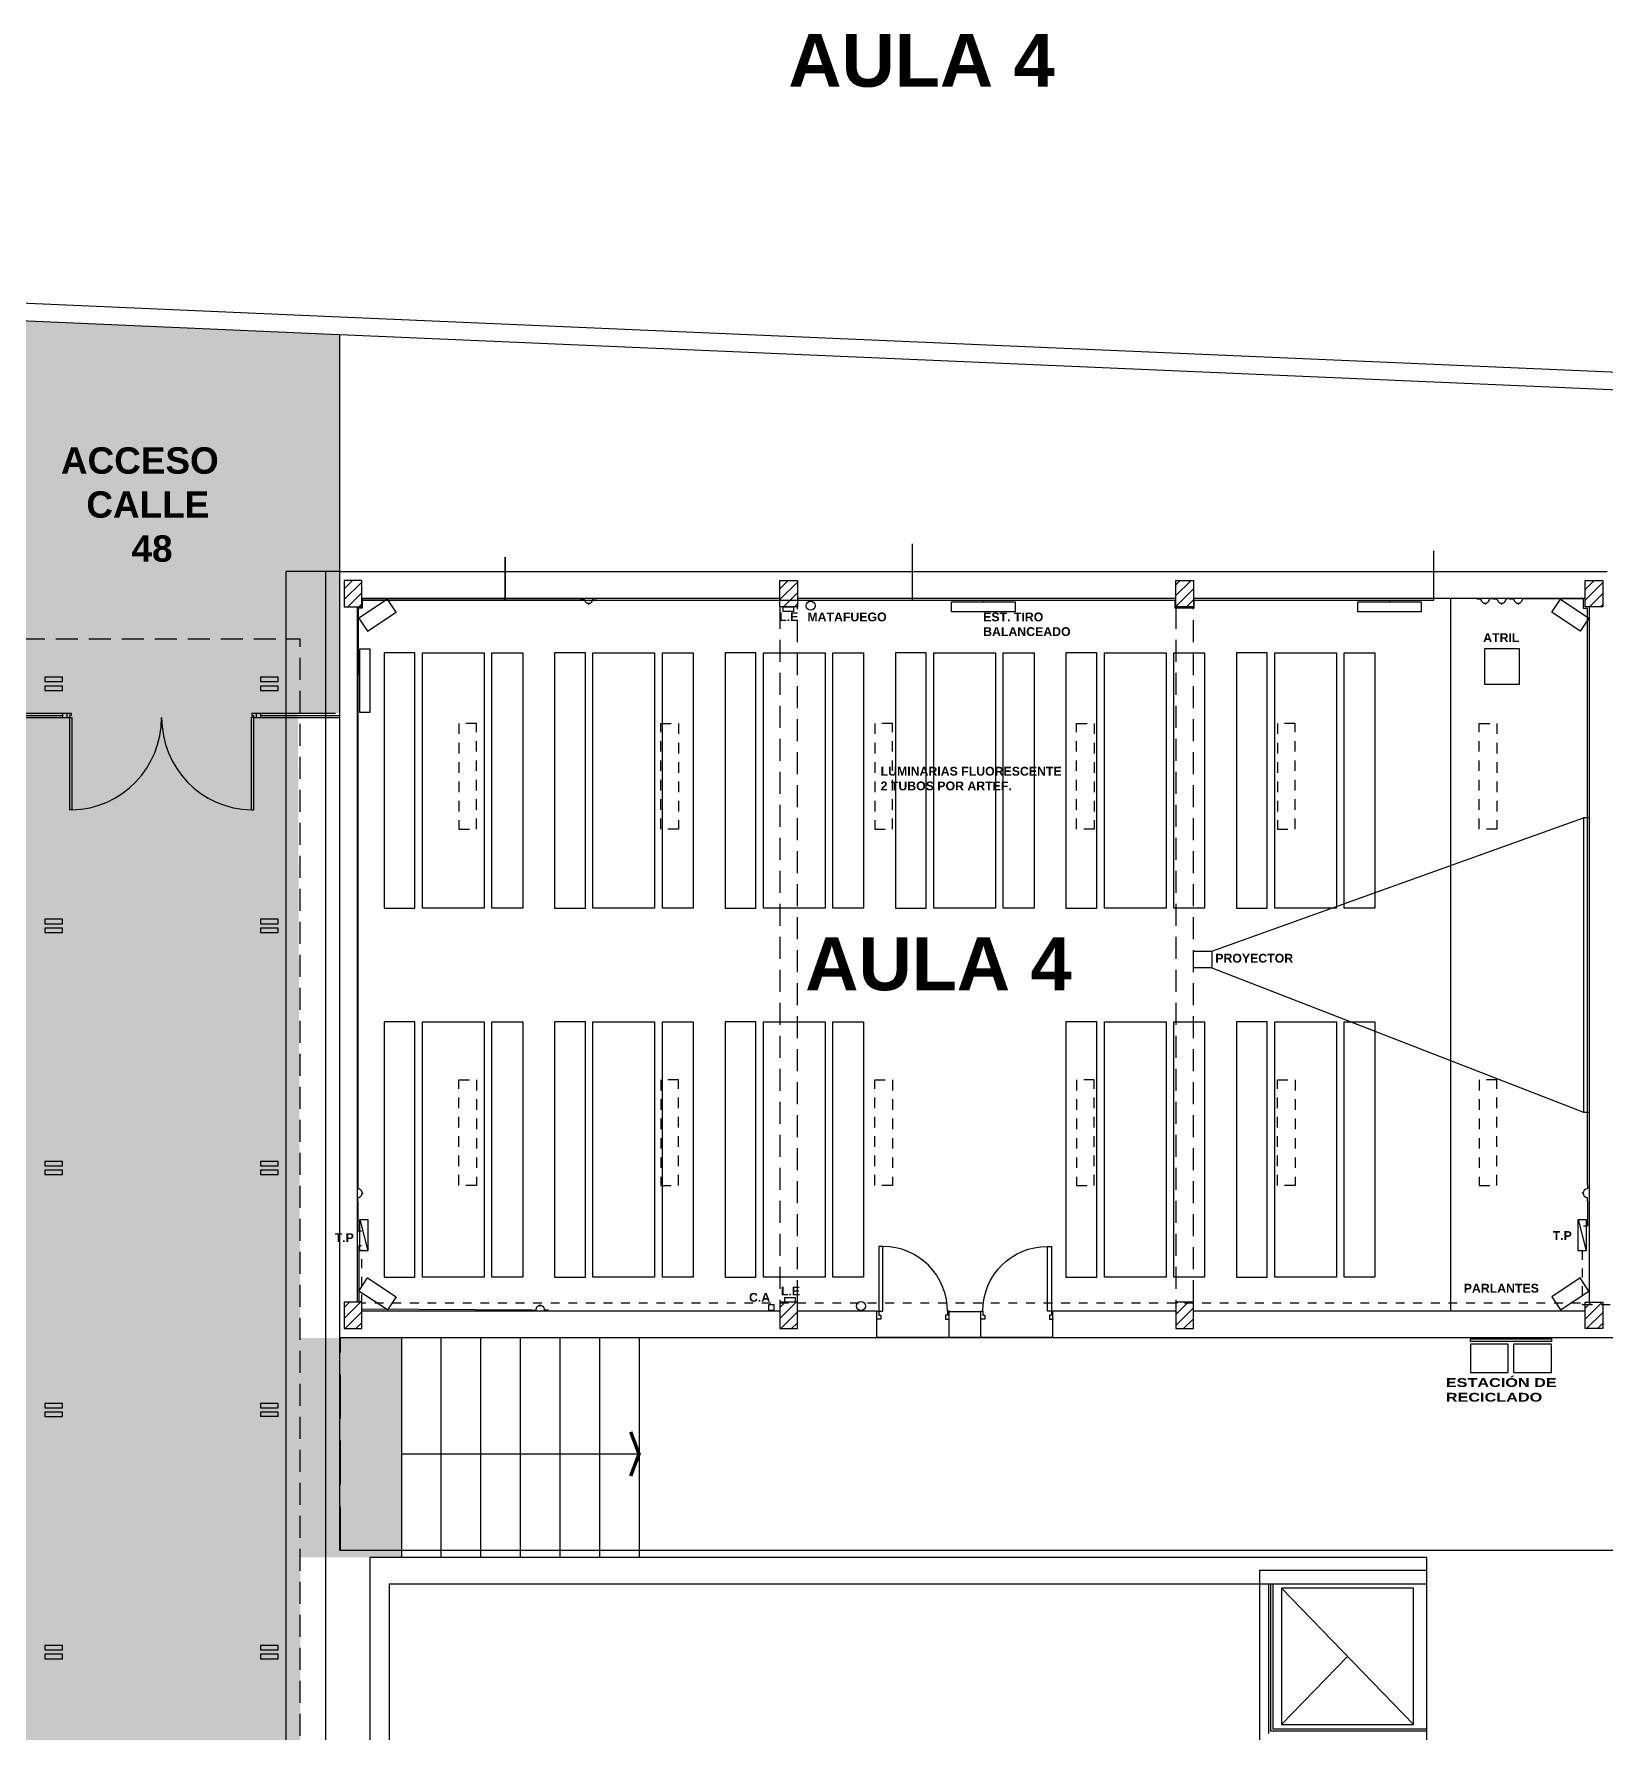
# Model space of a CAD drawing. Header units: millimetres. Extents: x -735 to -481, y 85 to 450.
# Drawn here: x -597.6 to -579.75, y 230.23 to 249.52 of the extents above; entities that cross this region are included whole.
import ezdxf

# ---------------------------------------------------------------- set-up
doc = ezdxf.new("R2010")
doc.units = ezdxf.units.MM
doc.linetypes.add('ACAD_ISO02W100', pattern=[15, 12, -3])
doc.linetypes.add('DASHED', pattern=[0.75, 0.5, -0.25])
doc.layers.get('0').update_dxf_attribs({"color": 6, "linetype": 'CONTINUOUS'})
for name, color, linetype in [('01', 1, 'CONTINUOUS'), ('1', 1, 'CONTINUOUS'), ('A-CARPINTERIAS PUERTAS', 2, 'CONTINUOUS'), ('A-MUROS', 5, 'CONTINUOUS'), ('A-PROYECCION', 3, 'DASHED'), ('ascensor', 2, 'CONTINUOUS'), ('bandeja pasacables', 1, 'CONTINUOUS'), ('dib - muro vista1', 1, 'CONTINUOUS'), ('dib - muro vista2', 2, 'CONTINUOUS'), ('dib - texto', 2, 'CONTINUOUS'), ('E-COLUMNAS MADERA', 6, 'CONTINUOUS'), ('ESTRUCTURA', 6, 'CONTINUOUS'), ('ESTUFAS', 50, 'CONTINUOUS'), ('fino', 8, 'CONTINUOUS'), ('iluminacion LED', 10, 'CONTINUOUS'), ('LUZ EMERGENCIA', 2, 'CONTINUOUS'), ('matafuegos', 1, 'CONTINUOUS'), ('mobiliario aulas', 254, 'CONTINUOUS'), ('SOLADOS EXTERIORES', 8, 'CONTINUOUS'), ('sonido', 1, 'CONTINUOUS'), ('T-LOCALES', 7, 'CONTINUOUS'), ('TABLERO PRINCIPAL', 1, 'CONTINUOUS'), ('tomas', 10, 'CONTINUOUS'), ('VISTA2', 2, 'CONTINUOUS'), ('VISTA4', 3, 'CONTINUOUS')]:
    doc.layers.add(name, color=color, linetype=linetype)
doc.layers.add('SUPERFICIES', color=6, linetype='CONTINUOUS', plot=False)
doc.styles.add('ARIAL', font='swisseb.ttf', dxfattribs={"width": 1.32})
doc.styles.add('STYLE1', font='swisseb.ttf', dxfattribs={"width": 1.32})

# ---------------------------------------------------------------- blocks, each defined once
blk = doc.blocks.new('P80')
at = {"color": 3}
blk.add_lwpolyline([(0.00062, 0.00254), (0.00189, 0.00254), (0.00189, 0.02286), (0.00062, 0.02286)], close=True, dxfattribs=at)
at = {"color": 2}
for points in [[(0, 0.00254), (0.00062, 0.00254), (0.00062, 0.00127), (0.00126, 0.00127), (0.00126, 0), (0.00062, 0), (0.00062, 0), (0, 0)], [(0.02284, 0.00254), (0.02221, 0.00254), (0.02221, 0.00127), (0.02158, 0.00127), (0.02158, 0), (0.02221, 0), (0.02221, 0), (0.02284, 0)]]:
    blk.add_lwpolyline(points, dxfattribs=at)
at = {"color": 1}
blk.add_arc((0.00189, 0.00254), 0.02032, 0, 90, dxfattribs=at)

msp = doc.modelspace()

# ---------------------------------------------------------------- hatches: boundary and pattern name
at = {"layer": 'dib - muro vista1'}
h = msp.add_hatch(dxfattribs=at)
h.set_pattern_fill('ANSI31', color=256, scale=0.7, style=0)
h.set_pattern_definition([(45, (-750.13609, 104.48297), (-0.061871843, 0.061871843), [])])
h.paths.add_polyline_path([(-593.876, 243.314), (-594.076, 243.314), (-594.076, 243.014), (-593.876, 243.014)])
h.paths.add_polyline_path([(-588.926, 243.314), (-589.126, 243.314), (-589.126, 243.014), (-588.926, 243.014)])
h.paths.add_polyline_path([(-584.426, 243.314), (-584.626, 243.314), (-584.626, 243.014), (-584.426, 243.014)])
h.paths.add_polyline_path([(-579.776, 243.314), (-579.976, 243.314), (-579.976, 243.014), (-579.776, 243.014)])
h.paths.add_polyline_path([(-579.976, 234.814), (-579.776, 234.814), (-579.776, 235.114), (-579.976, 235.114)])
h.paths.add_polyline_path([(-584.626, 234.814), (-584.426, 234.814), (-584.426, 235.114), (-584.626, 235.114)])
h.paths.add_polyline_path([(-589.126, 234.814), (-588.926, 234.814), (-588.926, 235.114), (-589.126, 235.114)])
h.paths.add_polyline_path([(-593.876, 235.114), (-594.076, 235.114), (-594.076, 234.814), (-593.876, 234.814)])
at = {"layer": 'fino'}
h = msp.add_hatch(dxfattribs=at)
h.set_pattern_fill('AR-B816', color=256, scale=0.001, style=0)
h.paths.add_polyline_path([(-597.726, 223.607), (-598.726, 223.614), (-598.726, 221.314), (-597.726, 221.318), (-597.726, 213.514), (-598.726, 213.514), (-598.726, 211.222), (-597.726, 211.222), (-597.726, 203.414), (-598.726, 203.414), (-598.726, 201.114), (-597.776, 201.116), (-597.776, 199.645), (-595.026, 199.677), (-595.026, 194.001), (-594.576, 193.894), (-594.576, 210.964), (-593.786, 210.964), (-593.786, 227.557), (-594.576, 227.557), (-594.576, 232.215), (-593.426, 232.215), (-593.426, 234.714), (-594.576, 234.706), (-594.601, 241.806), (-594.126, 241.806), (-594.126, 246.107), (-598.69, 246.302), (-598.686, 243.514), (-597.776, 243.519), (-597.726, 233.714), (-598.726, 233.714), (-598.726, 231.399), (-597.776, 231.399)])

# ---------------------------------------------------------------- linework, layer by layer
at = {"layer": '01', "linetype": 'ByBlock', "ltscale": 0.04}
for p, q in [((-594.736, 193.894), (-594.736, 243.414)), ((-594.286, 194.194), (-594.286, 243.414))]:
    msp.add_line(p, q, dxfattribs=at)
msp.add_lwpolyline([(-594.126, 243.414), (-594.736, 243.414)], dxfattribs=at)
at = {"layer": '1'}
msp.add_lwpolyline([(-580.36, 234.666), (-581.281, 234.666), (-581.281, 234.696), (-580.36, 234.696)], close=True, dxfattribs=at)
for points in [[(-580.851, 234.636), (-581.281, 234.636)], [(-581.281, 234.636), (-581.281, 234.316), (-580.851, 234.316), (-580.851, 234.636)], [(-580.36, 234.636), (-580.79, 234.636)], [(-580.79, 234.636), (-580.79, 234.316), (-580.36, 234.316), (-580.36, 234.636)]]:
    msp.add_lwpolyline(points, dxfattribs=at)
at = {"layer": 'A-CARPINTERIAS PUERTAS'}
for p, q in [((-598.686, 241.806), (-597.276, 241.806)), ((-598.686, 241.781), (-597.276, 241.781)), ((-598.686, 241.756), (-597.276, 241.756)), ((-597.276, 241.806), (-597.176, 241.806)), ((-597.276, 241.806), (-597.276, 241.756)), ((-597.276, 241.756), (-597.195, 241.756)), ((-597.226, 241.806), (-597.226, 241.756)), ((-597.176, 241.781), (-597.195, 241.781)), ((-597.195, 241.781), (-597.195, 241.756)), ((-597.195, 241.756), (-597.17, 241.756)), ((-597.195, 241.756), (-597.195, 240.706)), ((-597.176, 241.806), (-597.176, 241.781)), ((-597.17, 241.756), (-597.17, 240.706)), ((-595.106, 241.756), (-595.131, 241.756)), ((-595.131, 241.756), (-595.131, 240.706)), ((-595.126, 241.806), (-595.126, 241.781)), ((-595.126, 241.806), (-595.026, 241.806)), ((-595.126, 241.781), (-595.106, 241.781)), ((-595.106, 241.781), (-595.106, 241.756)), ((-595.106, 241.756), (-595.026, 241.756)), ((-595.106, 241.756), (-595.106, 240.706)), ((-595.076, 241.806), (-595.076, 241.756)), ((-595.026, 241.806), (-595.026, 241.756)), ((-595.026, 241.806), (-594.176, 241.806)), ((-595.026, 241.781), (-594.126, 241.781)), ((-595.026, 241.756), (-594.126, 241.756)), ((-597.17, 240.706), (-597.195, 240.706)), ((-595.131, 240.706), (-595.106, 240.706))]:
    msp.add_line(p, q, dxfattribs=at)
for centre, start, end in [((-597.195, 241.75), 271.3719, 0.3157), ((-595.106, 241.75), 179.6843, 268.6281)]:
    msp.add_arc(centre, 1.044, start, end, dxfattribs=at)
at = {"layer": 'A-MUROS'}
for p, q in [((-594.126, 234.714), (-594.126, 243.414)), ((-594.126, 243.414), (-579.726, 243.414)), ((-593.876, 243.114), (-589.126, 243.114)), ((-588.926, 243.114), (-584.626, 243.114)), ((-584.426, 243.114), (-579.976, 243.114)), ((-593.926, 235.114), (-593.926, 243.014)), ((-579.926, 235.114), (-579.926, 243.014)), ((-593.876, 235.014), (-589.126, 235.014)), ((-588.926, 235.014), (-588.026, 235.014)), ((-588.026, 234.714), (-588.026, 235.014)), ((-587.201, 235.01), (-586.843, 235.01)), ((-587.201, 234.714), (-587.201, 235.01)), ((-586.843, 234.714), (-586.843, 235.01)), ((-586.026, 234.714), (-586.026, 235.014)), ((-586.026, 235.014), (-584.626, 235.014)), ((-584.426, 235.014), (-579.976, 235.014)), ((-594.126, 234.714), (-588.026, 234.714)), ((-587.201, 234.714), (-586.843, 234.714)), ((-586.026, 234.714), (-579.726, 234.714))]:
    msp.add_line(p, q, dxfattribs=at)
at = {"layer": 'A-PROYECCION'}
for p, q in [((-594.116, 232.292), (-594.116, 234.714)), ((-575.377, 232.292), (-594.116, 232.292))]:
    msp.add_line(p, q, dxfattribs=at)
at = {"layer": 'ascensor'}
for p, q in [((-583.676, 231.915), (-583.676, 230.115)), ((-583.576, 231.915), (-583.576, 230.215)), ((-583.551, 231.915), (-583.551, 230.24)), ((-583.526, 231.915), (-583.526, 230.265)), ((-581.776, 230.115), (-581.776, 231.915)), ((-581.926, 230.315), (-583.426, 231.865)), ((-582.676, 231.09), (-583.426, 230.315)), ((-581.776, 230.24), (-583.551, 230.24)), ((-581.776, 230.265), (-583.526, 230.265))]:
    msp.add_line(p, q, dxfattribs=at)
for points in [[(-581.776, 232.065), (-583.676, 232.065), (-583.676, 231.99), (-583.676, 231.915), (-581.776, 231.915)], [(-581.926, 231.865), (-583.426, 231.865), (-583.426, 230.315), (-581.926, 230.315)]]:
    msp.add_lwpolyline(points, close=True, dxfattribs=at)
at = {"layer": 'bandeja pasacables', "linetype": 'DASHED', "ltscale": 0.2}
for p, q in [((-593.876, 235.102), (-593.876, 235.709)), ((-580.011, 235.696), (-580.011, 235.087)), ((-580.029, 235.102), (-593.876, 235.102)), ((-579.994, 235.087), (-575.465, 235.087))]:
    msp.add_line(p, q, dxfattribs=at)
at = {"layer": 'dib - muro vista2'}
for p, q in [((-594.133, 246.104), (-623.949, 247.404)), ((-594.126, 246.304), (-610.616, 247.023)), ((-594.133, 246.104), (-610.624, 246.823)), ((-594.126, 246.304), (-599.085, 246.52)), ((-594.133, 246.104), (-599.037, 246.318)), ((-561.258, 244.881), (-594.126, 246.304)), ((-561.266, 244.682), (-594.126, 246.103)), ((-548.266, 244.119), (-594.126, 246.103)), ((-581.776, 232.065), (-581.776, 232.215))]:
    msp.add_line(p, q, dxfattribs=at)
at = {"layer": 'E-COLUMNAS MADERA'}
for p, q in [((-597.276, 242.214), (-597.476, 242.214)), ((-597.476, 242.214), (-597.476, 242.164)), ((-597.476, 242.164), (-597.276, 242.164)), ((-597.276, 242.114), (-597.476, 242.114)), ((-597.476, 242.114), (-597.476, 242.064)), ((-597.276, 242.164), (-597.276, 242.214)), ((-597.276, 242.064), (-597.276, 242.114)), ((-594.826, 242.214), (-595.026, 242.214)), ((-595.026, 242.214), (-595.026, 242.164)), ((-595.026, 242.214), (-595.026, 242.164)), ((-594.826, 242.214), (-595.026, 242.214)), ((-595.026, 242.164), (-594.826, 242.164)), ((-595.026, 242.164), (-594.826, 242.164)), ((-594.826, 242.114), (-595.026, 242.114)), ((-595.026, 242.114), (-595.026, 242.064)), ((-594.826, 242.164), (-594.826, 242.214)), ((-594.826, 242.164), (-594.826, 242.214)), ((-594.826, 242.064), (-594.826, 242.114)), ((-597.476, 242.064), (-597.276, 242.064)), ((-595.026, 242.064), (-594.826, 242.064)), ((-597.276, 239.464), (-597.476, 239.464)), ((-597.476, 239.464), (-597.476, 239.414)), ((-597.476, 239.414), (-597.276, 239.414)), ((-597.276, 239.414), (-597.276, 239.464)), ((-594.826, 239.464), (-595.026, 239.464)), ((-595.026, 239.464), (-595.026, 239.414)), ((-595.026, 239.414), (-594.826, 239.414)), ((-594.826, 239.414), (-594.826, 239.464)), ((-597.276, 239.364), (-597.476, 239.364)), ((-597.476, 239.364), (-597.476, 239.314)), ((-597.476, 239.314), (-597.276, 239.314)), ((-597.276, 239.314), (-597.276, 239.364)), ((-594.826, 239.364), (-595.026, 239.364)), ((-595.026, 239.364), (-595.026, 239.314)), ((-595.026, 239.314), (-594.826, 239.314)), ((-594.826, 239.314), (-594.826, 239.364)), ((-597.476, 236.714), (-597.476, 236.664)), ((-597.276, 236.714), (-597.476, 236.714)), ((-597.476, 236.714), (-597.476, 236.664)), ((-597.276, 236.714), (-597.476, 236.714)), ((-597.476, 236.714), (-597.476, 236.664)), ((-597.276, 236.714), (-597.476, 236.714)), ((-597.276, 236.664), (-597.276, 236.714)), ((-597.276, 236.664), (-597.276, 236.714)), ((-597.276, 236.664), (-597.276, 236.714)), ((-595.026, 236.714), (-595.026, 236.664)), ((-594.826, 236.714), (-595.026, 236.714)), ((-595.026, 236.714), (-595.026, 236.664)), ((-594.826, 236.714), (-595.026, 236.714)), ((-595.026, 236.714), (-595.026, 236.664)), ((-594.826, 236.714), (-595.026, 236.714)), ((-595.026, 236.714), (-595.026, 236.664)), ((-594.826, 236.714), (-595.026, 236.714)), ((-594.826, 236.664), (-594.826, 236.714)), ((-594.826, 236.664), (-594.826, 236.714)), ((-594.826, 236.664), (-594.826, 236.714)), ((-594.826, 236.664), (-594.826, 236.714)), ((-597.476, 236.664), (-597.276, 236.664)), ((-597.476, 236.664), (-597.276, 236.664)), ((-597.476, 236.664), (-597.276, 236.664)), ((-597.476, 236.614), (-597.476, 236.564)), ((-597.276, 236.614), (-597.476, 236.614)), ((-597.476, 236.614), (-597.476, 236.564)), ((-597.276, 236.614), (-597.476, 236.614)), ((-597.476, 236.614), (-597.476, 236.564)), ((-597.276, 236.614), (-597.476, 236.614)), ((-597.476, 236.564), (-597.276, 236.564)), ((-597.476, 236.564), (-597.276, 236.564)), ((-597.476, 236.564), (-597.276, 236.564)), ((-597.276, 236.564), (-597.276, 236.614)), ((-597.276, 236.564), (-597.276, 236.614)), ((-597.276, 236.564), (-597.276, 236.614)), ((-595.026, 236.664), (-594.826, 236.664)), ((-595.026, 236.664), (-594.826, 236.664)), ((-595.026, 236.664), (-594.826, 236.664)), ((-595.026, 236.664), (-594.826, 236.664)), ((-595.026, 236.614), (-595.026, 236.564)), ((-594.826, 236.614), (-595.026, 236.614)), ((-595.026, 236.614), (-595.026, 236.564)), ((-594.826, 236.614), (-595.026, 236.614)), ((-595.026, 236.614), (-595.026, 236.564)), ((-594.826, 236.614), (-595.026, 236.614)), ((-595.026, 236.614), (-595.026, 236.564)), ((-594.826, 236.614), (-595.026, 236.614)), ((-595.026, 236.564), (-594.826, 236.564)), ((-595.026, 236.564), (-594.826, 236.564)), ((-595.026, 236.564), (-594.826, 236.564)), ((-595.026, 236.564), (-594.826, 236.564)), ((-594.826, 236.564), (-594.826, 236.614)), ((-594.826, 236.564), (-594.826, 236.614)), ((-594.826, 236.564), (-594.826, 236.614)), ((-594.826, 236.564), (-594.826, 236.614)), ((-597.476, 233.964), (-597.476, 233.914)), ((-597.276, 233.964), (-597.476, 233.964)), ((-597.476, 233.914), (-597.276, 233.914)), ((-597.476, 233.864), (-597.476, 233.814)), ((-597.276, 233.864), (-597.476, 233.864)), ((-597.476, 233.814), (-597.276, 233.814)), ((-597.276, 233.914), (-597.276, 233.964)), ((-597.276, 233.814), (-597.276, 233.864)), ((-595.026, 233.964), (-595.026, 233.914)), ((-594.826, 233.964), (-595.026, 233.964)), ((-595.026, 233.914), (-594.826, 233.914)), ((-595.026, 233.864), (-595.026, 233.814)), ((-594.826, 233.864), (-595.026, 233.864)), ((-594.826, 233.814), (-595.026, 233.814)), ((-594.826, 233.914), (-594.826, 233.964)), ((-594.826, 233.814), (-594.826, 233.864)), ((-597.476, 231.214), (-597.476, 231.164)), ((-597.276, 231.214), (-597.476, 231.214)), ((-597.476, 231.164), (-597.276, 231.164)), ((-597.476, 231.114), (-597.476, 231.064)), ((-597.276, 231.114), (-597.476, 231.114)), ((-597.276, 231.164), (-597.276, 231.214)), ((-597.276, 231.064), (-597.276, 231.114)), ((-595.026, 231.214), (-595.026, 231.164)), ((-594.826, 231.214), (-595.026, 231.214)), ((-595.026, 231.164), (-594.826, 231.164)), ((-595.026, 231.114), (-595.026, 231.064)), ((-594.826, 231.114), (-595.026, 231.114)), ((-594.826, 231.164), (-594.826, 231.214)), ((-594.826, 231.064), (-594.826, 231.114)), ((-597.476, 231.064), (-597.276, 231.064)), ((-595.026, 231.064), (-594.826, 231.064))]:
    msp.add_line(p, q, dxfattribs=at)
at = {"layer": 'ESTRUCTURA'}
for p, q in [((-593.876, 243.314), (-594.076, 243.314)), ((-594.076, 243.314), (-594.076, 243.014)), ((-593.876, 243.314), (-594.076, 243.314)), ((-594.076, 243.314), (-594.076, 243.014)), ((-593.876, 243.014), (-593.876, 243.314)), ((-593.876, 243.014), (-593.876, 243.314)), ((-589.126, 243.314), (-588.926, 243.314)), ((-589.126, 243.014), (-589.126, 243.314)), ((-588.926, 243.314), (-588.926, 243.014)), ((-584.626, 243.314), (-584.426, 243.314)), ((-584.626, 243.014), (-584.626, 243.314)), ((-584.426, 243.314), (-584.426, 243.014)), ((-579.976, 243.014), (-579.976, 243.314)), ((-579.976, 243.314), (-579.776, 243.314)), ((-579.776, 243.314), (-579.776, 243.014)), ((-594.076, 243.014), (-593.876, 243.014)), ((-594.076, 243.014), (-593.876, 243.014)), ((-588.926, 243.014), (-589.126, 243.014)), ((-584.426, 243.014), (-584.626, 243.014)), ((-579.776, 243.014), (-579.976, 243.014)), ((-594.076, 235.114), (-594.076, 234.814)), ((-593.876, 235.114), (-594.076, 235.114)), ((-593.876, 234.814), (-593.876, 235.114)), ((-588.926, 235.114), (-589.126, 235.114)), ((-589.126, 235.114), (-589.126, 234.814)), ((-588.926, 234.814), (-588.926, 235.114)), ((-584.426, 235.114), (-584.626, 235.114)), ((-584.626, 235.114), (-584.626, 234.814)), ((-584.426, 234.814), (-584.426, 235.114)), ((-579.976, 234.814), (-579.976, 235.114)), ((-579.976, 235.114), (-579.776, 235.114)), ((-579.776, 235.114), (-579.776, 234.814)), ((-594.076, 234.814), (-593.876, 234.814)), ((-589.126, 234.814), (-588.926, 234.814)), ((-584.626, 234.814), (-584.426, 234.814)), ((-579.776, 234.814), (-579.976, 234.814))]:
    msp.add_line(p, q, dxfattribs=at)
at = {"layer": 'ESTUFAS', "linetype": 'ACAD_ISO02W100'}
for p, q in [((-587.618, 243.091), (-587.618, 243.731)), ((-581.697, 243.091), (-581.697, 243.649)), ((-592.247, 243.091), (-592.247, 243.577)), ((-592.247, 243.577), (-592.247, 243.091)), ((-593.868, 243.004), (-593.868, 243.091)), ((-593.868, 243.091), (-593.842, 243.091)), ((-593.842, 243.091), (-592.993, 243.091)), ((-592.993, 243.091), (-586.814, 243.091)), ((-586.814, 243.091), (-586.814, 243.072)), ((-584.418, 243.091), (-582.201, 243.091)), ((-582.201, 243.091), (-582.201, 243.072)), ((-582.201, 243.091), (-581.697, 243.091)), ((-593.913, 242.25), (-593.913, 243.004)), ((-593.913, 243.004), (-593.868, 243.004)), ((-593.913, 242.25), (-593.899, 242.25))]:
    msp.add_line(p, q, dxfattribs=at)
for points in [[(-586.453, 242.957), (-587.175, 242.957), (-587.175, 243.072), (-586.453, 243.072)], [(-581.84, 242.957), (-582.561, 242.957), (-582.561, 243.072), (-581.84, 243.072)], [(-593.785, 242.536), (-593.785, 241.815), (-593.899, 241.815), (-593.899, 242.536)]]:
    msp.add_lwpolyline(points, close=True, dxfattribs=at)
at = {"layer": 'fino'}
for p, q in [((-594.126, 243.414), (-594.126, 246.103)), ((-586.026, 234.714), (-588.026, 234.714))]:
    msp.add_line(p, q, dxfattribs=at)
at = {"layer": 'iluminacion LED', "linetype": 'ACAD_ISO02W100', "ltscale": 0.01}
for points in [[(-592.573, 241.689), (-592.773, 241.689), (-592.773, 240.489), (-592.573, 240.489)], [(-590.479, 241.689), (-590.279, 241.689), (-590.279, 240.489), (-590.479, 240.489)], [(-587.848, 241.689), (-588.048, 241.689), (-588.048, 240.489), (-587.848, 240.489)], [(-585.754, 241.689), (-585.554, 241.689), (-585.554, 240.489), (-585.754, 240.489)], [(-583.273, 241.689), (-583.473, 241.689), (-583.473, 240.489), (-583.273, 240.489)], [(-581.179, 241.689), (-580.979, 241.689), (-580.979, 240.489), (-581.179, 240.489)], [(-592.573, 236.439), (-592.773, 236.439), (-592.773, 237.639), (-592.573, 237.639)], [(-590.479, 236.439), (-590.279, 236.439), (-590.279, 237.639), (-590.479, 237.639)], [(-587.848, 236.439), (-588.048, 236.439), (-588.048, 237.639), (-587.848, 237.639)], [(-585.754, 236.439), (-585.554, 236.439), (-585.554, 237.639), (-585.754, 237.639)], [(-583.273, 236.439), (-583.473, 236.439), (-583.473, 237.639), (-583.273, 237.639)], [(-581.179, 236.439), (-580.979, 236.439), (-580.979, 237.639), (-581.179, 237.639)]]:
    msp.add_lwpolyline(points, close=True, dxfattribs=at)
at = {"layer": 'LUZ EMERGENCIA'}
for points in [[(-589.089, 243.014), (-588.972, 243.014), (-588.972, 242.96), (-589.089, 242.96)], [(-589.068, 235.167), (-588.951, 235.167), (-588.951, 235.114), (-589.068, 235.114)]]:
    msp.add_lwpolyline(points, close=True, dxfattribs=at)
at = {"layer": 'matafuegos'}
for centre in [(-588.775, 243.026), (-588.204, 235.07)]:
    msp.add_circle(centre, 0.0511, dxfattribs=at)
at = {"layer": 'mobiliario aulas', "linetype": 'ACAD_ISO02W100'}
msp.add_line((-581.507, 243.114), (-581.507, 235.014), dxfattribs=at)
for points in [[(-593.272, 242.49), (-593.622, 242.49), (-593.622, 239.59), (-593.272, 239.59), (-593.272, 242.49)], [(-592.485, 242.49), (-592.485, 239.59), (-593.185, 239.59), (-593.185, 242.49), (-592.485, 242.49)], [(-592.398, 242.49), (-592.048, 242.49), (-592.048, 239.59), (-592.398, 239.59), (-592.398, 242.49)], [(-591.336, 242.49), (-591.686, 242.49), (-591.686, 239.59), (-591.336, 239.59), (-591.336, 242.49)], [(-590.549, 242.49), (-590.549, 239.59), (-591.249, 239.59), (-591.249, 242.49), (-590.549, 242.49)], [(-590.461, 242.49), (-590.111, 242.49), (-590.111, 239.59), (-590.461, 239.59), (-590.461, 242.49)], [(-589.399, 242.49), (-589.749, 242.49), (-589.749, 239.59), (-589.399, 239.59), (-589.399, 242.49)], [(-588.612, 242.49), (-588.612, 239.59), (-589.312, 239.59), (-589.312, 242.49), (-588.612, 242.49)], [(-588.525, 242.49), (-588.175, 242.49), (-588.175, 239.59), (-588.525, 239.59), (-588.525, 242.49)], [(-587.462, 242.49), (-587.812, 242.49), (-587.812, 239.59), (-587.462, 239.59), (-587.462, 242.49)], [(-586.675, 242.49), (-586.675, 239.59), (-587.375, 239.59), (-587.375, 242.49), (-586.675, 242.49)], [(-586.588, 242.49), (-586.238, 242.49), (-586.238, 239.59), (-586.588, 239.59), (-586.588, 242.49)], [(-585.526, 242.49), (-585.876, 242.49), (-585.876, 239.59), (-585.526, 239.59), (-585.526, 242.49)], [(-584.738, 242.49), (-584.738, 239.59), (-585.438, 239.59), (-585.438, 242.49), (-584.738, 242.49)], [(-584.651, 242.49), (-584.301, 242.49), (-584.301, 239.59), (-584.651, 239.59), (-584.651, 242.49)], [(-583.589, 242.49), (-583.939, 242.49), (-583.939, 239.59), (-583.589, 239.59), (-583.589, 242.49)], [(-582.802, 242.49), (-582.802, 239.59), (-583.502, 239.59), (-583.502, 242.49), (-582.802, 242.49)], [(-582.715, 242.49), (-582.365, 242.49), (-582.365, 239.59), (-582.715, 239.59), (-582.715, 242.49)], [(-581.121, 242.537), (-581.121, 242.137), (-580.721, 242.137), (-580.721, 242.537), (-581.121, 242.537)], [(-593.272, 238.298), (-593.622, 238.298), (-593.622, 235.398), (-593.272, 235.398), (-593.272, 238.298)], [(-592.485, 238.298), (-592.485, 235.398), (-593.185, 235.398), (-593.185, 238.298), (-592.485, 238.298)], [(-592.398, 238.298), (-592.048, 238.298), (-592.048, 235.398), (-592.398, 235.398), (-592.398, 238.298)], [(-591.336, 238.298), (-591.686, 238.298), (-591.686, 235.398), (-591.336, 235.398), (-591.336, 238.298)], [(-590.549, 238.298), (-590.549, 235.398), (-591.249, 235.398), (-591.249, 238.298), (-590.549, 238.298)], [(-590.461, 238.298), (-590.111, 238.298), (-590.111, 235.398), (-590.461, 235.398), (-590.461, 238.298)], [(-589.399, 238.298), (-589.749, 238.298), (-589.749, 235.398), (-589.399, 235.398), (-589.399, 238.298)], [(-588.612, 238.298), (-588.612, 235.398), (-589.312, 235.398), (-589.312, 238.298), (-588.612, 238.298)], [(-588.525, 238.298), (-588.175, 238.298), (-588.175, 235.398), (-588.525, 235.398), (-588.525, 238.298)], [(-585.526, 238.298), (-585.876, 238.298), (-585.876, 235.398), (-585.526, 235.398), (-585.526, 238.298)], [(-584.738, 238.298), (-584.738, 235.398), (-585.438, 235.398), (-585.438, 238.298), (-584.738, 238.298)], [(-584.651, 238.298), (-584.301, 238.298), (-584.301, 235.398), (-584.651, 235.398), (-584.651, 238.298)], [(-583.589, 238.298), (-583.939, 238.298), (-583.939, 235.398), (-583.589, 235.398), (-583.589, 238.298)], [(-582.802, 238.298), (-582.802, 235.398), (-583.502, 235.398), (-583.502, 238.298), (-582.802, 238.298)], [(-582.715, 238.298), (-582.365, 238.298), (-582.365, 235.398), (-582.715, 235.398), (-582.715, 238.298)]]:
    msp.add_lwpolyline(points, dxfattribs=at)
at = {"layer": 'SOLADOS EXTERIORES'}
for p, q in [((-584.218, 239.101), (-579.995, 240.616)), ((-584.218, 238.913), (-579.995, 237.271)), ((-593.426, 234.714), (-593.426, 232.215)), ((-592.976, 234.714), (-592.976, 232.215)), ((-592.526, 234.714), (-592.526, 232.215)), ((-592.076, 234.714), (-592.076, 232.215)), ((-591.626, 234.714), (-591.626, 232.215)), ((-591.176, 234.714), (-591.176, 232.215)), ((-590.726, 234.714), (-590.726, 232.215)), ((-593.426, 233.39), (-590.726, 233.39)), ((-593.786, 232.215), (-593.786, 227.564)), ((-593.786, 232.215), (-593.786, 227.415)), ((-581.776, 232.215), (-593.786, 232.215)), ((-593.566, 231.915), (-583.676, 231.915)), ((-593.566, 231.915), (-593.566, 227.635))]:
    msp.add_line(p, q, dxfattribs=at)
msp.add_lwpolyline([(-590.821, 233.64, 0.04, 0.04, 0), (-590.726, 233.39, 0.04, 0.04, 0), (-590.821, 233.14, 0, 0, 0)], format="xyseb", dxfattribs=at)
at = {"layer": 'sonido', "linetype": 'ACAD_ISO02W100'}
for points in [[(-593.585, 243.1), (-593.909, 242.886), (-593.811, 242.737), (-593.486, 242.952)], [(-580.258, 243.1), (-579.934, 242.886), (-580.032, 242.737), (-580.356, 242.952)], [(-579.995, 240.616), (-579.995, 237.271), (-579.926, 237.271), (-579.926, 240.616)], [(-584.218, 239.101), (-584.218, 238.913), (-584.426, 238.913), (-584.426, 239.101)], [(-593.585, 235.027), (-593.909, 235.241), (-593.811, 235.39), (-593.486, 235.176)], [(-580.258, 235.027), (-579.934, 235.241), (-580.032, 235.39), (-580.356, 235.176)]]:
    msp.add_lwpolyline(points, close=True, dxfattribs=at)
at = {"layer": 'SUPERFICIES'}
msp.add_lwpolyline([(-575.377, 232.292), (-594.126, 232.292), (-594.126, 234.714), (-575.377, 234.714)], close=True, dxfattribs=at)
at = {"layer": 'TABLERO PRINCIPAL', "linetype": 'ACAD_ISO02W100'}
for p, q in [((-593.898, 236.053), (-593.809, 235.696)), ((-580.055, 236.053), (-579.966, 235.696))]:
    msp.add_line(p, q, dxfattribs=at)
for points in [[(-593.898, 236.053), (-593.809, 236.053), (-593.809, 235.696), (-593.898, 235.696)], [(-580.055, 236.053), (-579.966, 236.053), (-579.966, 235.696), (-580.055, 235.696)], [(-589.253, 235.088), (-589.196, 235.088), (-589.196, 235.021), (-589.253, 235.021)]]:
    msp.add_lwpolyline(points, close=True, dxfattribs=at)
at = {"layer": 'tomas'}
for p, q in [((-591.392, 243.104), (-593.872, 243.104)), ((-593.872, 243.104), (-593.872, 243.008)), ((-586.814, 243.091), (-584.64, 243.091)), ((-584.64, 243.091), (-584.64, 243.002)), ((-584.418, 243.002), (-584.418, 243.091)), ((-579.994, 243.104), (-580.643, 243.104)), ((-579.994, 243.093), (-579.994, 243.104)), ((-579.994, 242.994), (-579.994, 243.093)), ((-593.872, 243.008), (-593.922, 243.008)), ((-593.922, 243.008), (-593.922, 236.448)), ((-584.64, 243.002), (-584.418, 243.002)), ((-579.951, 242.994), (-579.994, 242.994)), ((-579.951, 236.448), (-579.951, 242.994)), ((-580.001, 236.353), (-580.013, 236.353)), ((-579.951, 236.448), (-579.951, 236.403)), ((-593.922, 236.261), (-593.922, 235.996)), ((-579.951, 236.261), (-579.951, 236.304)), ((-579.951, 236.261), (-579.951, 235.979)), ((-593.922, 235.996), (-593.922, 235.923)), ((-579.951, 235.979), (-579.997, 235.979)), ((-593.922, 235.923), (-593.878, 235.923)), ((-593.905, 235.114), (-593.905, 235.759)), ((-593.905, 235.759), (-593.881, 235.759)), ((-593.876, 235.125), (-593.905, 235.114)), ((-593.876, 235.035), (-593.876, 235.125)), ((-591.943, 235.025), (-593.876, 235.035)), ((-580.011, 235.087), (-579.994, 235.087))]:
    msp.add_line(p, q, dxfattribs=at)
at = {"layer": 'tomas', "linetype": 'ACAD_ISO02W100'}
for p, q in [((-591.392, 243.104), (-591.349, 243.104)), ((-591.204, 243.104), (-591.25, 243.104)), ((-581.206, 243.104), (-581.163, 243.104)), ((-581.018, 243.104), (-581.064, 243.104)), ((-581.018, 243.104), (-580.975, 243.104)), ((-580.831, 243.104), (-580.876, 243.104)), ((-580.831, 243.104), (-580.788, 243.104)), ((-580.643, 243.104), (-580.688, 243.104)), ((-591.299, 243.055), (-591.299, 243.042)), ((-581.113, 243.055), (-581.113, 243.042)), ((-580.926, 243.055), (-580.926, 243.042)), ((-580.738, 243.055), (-580.738, 243.042)), ((-593.922, 236.448), (-593.922, 236.403)), ((-593.872, 236.353), (-593.86, 236.353)), ((-593.922, 236.261), (-593.922, 236.304)), ((-591.943, 235.025), (-591.897, 235.025)), ((-591.848, 235.075), (-591.848, 235.087)), ((-591.755, 235.025), (-591.798, 235.025))]:
    msp.add_line(p, q, dxfattribs=at)
for centre, start, end in [((-591.299, 243.104), 180, 0), ((-581.113, 243.104), 180, 0), ((-580.926, 243.104), 180, 0), ((-580.738, 243.104), 180, 0), ((-593.922, 236.353), 270, 90), ((-591.848, 235.025), 0, 180)]:
    msp.add_arc(centre, 0.0497, start, end, dxfattribs=at)
at = {"layer": 'tomas'}
msp.add_arc((-579.951, 236.353), 0.0497, 90, 270, dxfattribs=at)
at = {"layer": 'VISTA2', "linetype": 'DASHED', "ltscale": 0.5}
for p, q in [((-589.126, 243.014), (-589.126, 235.114)), ((-588.926, 235.114), (-588.926, 243.014)), ((-584.626, 243.014), (-584.626, 235.114)), ((-584.426, 235.114), (-584.426, 243.014))]:
    msp.add_line(p, q, dxfattribs=at)
at = {"layer": 'VISTA4', "linetype": 'DASHED', "ltscale": 0.5}
for p in [(-597.726, 242.649), (-594.576, 193.811)]:
    msp.add_line(p, (-594.576, 242.649), dxfattribs=at)

# ---------------------------------------------------------------- block references
at = {"layer": 'A-CARPINTERIAS PUERTAS', "yscale": 36.12139094424487, "zscale": 36.12139094424487}
for p, xscale in [((-588.025, 234.922), 36.12139094424487), ((-586.018, 234.922), -36.12139094424487)]:
    msp.add_blockref('P80', p, dxfattribs=dict(at, xscale=xscale))

# ---------------------------------------------------------------- texts
at = {"layer": 'dib - texto', "attachment_point": 1, "style": 'STYLE1'}
for s, insert, char_height, width in [('{\\fArial|b1|i0|c0|p34;AULA 4}', (-589.03, 249.522), 0.6, 20.056), ('{\\fArial|b1|i0|c0|p34;AULA 4}', (-588.838, 239.258), 0.6, 20.056), ('ESTACIÓN DE RECICLADO', (-581.56, 234.251), 0.1, 2.0056)]:
    msp.add_mtext(s, dxfattribs=dict(at, insert=insert, char_height=char_height, width=width))
at = {"layer": 'T-LOCALES', "insert": (-599.029, 244.826), "char_height": 0.3, "width": 5.62056, "attachment_point": 1, "style": 'ARIAL'}
msp.add_mtext('\\pi1.7349;{\\fSwis721 Lt BT|b1|i0|c0|p34;ACCESO \\P\\pi2.0238;CALLE\\P\\pi2.5374;48}', dxfattribs=at)
at = {"layer": 'T-LOCALES', "ltscale": 0.5, "char_height": 0.1, "width": 5.62056, "attachment_point": 1, "style": 'ARIAL'}
for s, insert in [('{\\fSwis721 Lt BT|b1|i0|c0|p34;L.E}', (-589.133, 242.951)), ('{\\fSwis721 Lt BT|b1|i0|c0|p34;MATAFUEGO}', (-588.813, 242.949)), ('{\\fSwis721 Lt BT|b1|i0|c0|p34;EST. TIRO \\PBALANCEADO}', (-586.816, 242.949)), ('{\\fSwis721 Lt BT|b1|i0|c0|p34;ATRIL}', (-581.135, 242.713)), ('{\\fSwis721 Lt BT|b1|i0|c0|p34;LUMINARIAS FLUORESCENTE\\P2 TUBOS POR ARTEF.}', (-587.981, 241.196)), ('{\\fSwis721 Lt BT|b1|i0|c0|p34;PROYECTOR}', (-584.179, 239.072)), ('\\pi2.6858;{\\fSwis721 Lt BT|b1|i0|c0|p34;T.P}', (-596.869, 235.897)), ('\\pi2.6858;{\\fSwis721 Lt BT|b1|i0|c0|p34;T.P}', (-583.031, 235.921)), ('\\pi2.6697;{\\fSwis721 Lt BT|b1|i0|c0|p34;C.A}', (-592.146, 235.219)), ('{\\fSwis721 Lt BT|b1|i0|c0|p34;L.E}', (-589.114, 235.291)), ('{\\fSwis721 Lt BT|b1|i0|c0|p34;PARLANTES}', (-581.356, 235.323))]:
    msp.add_mtext(s, dxfattribs=dict(at, insert=insert))

doc.saveas('drawing.dxf')
